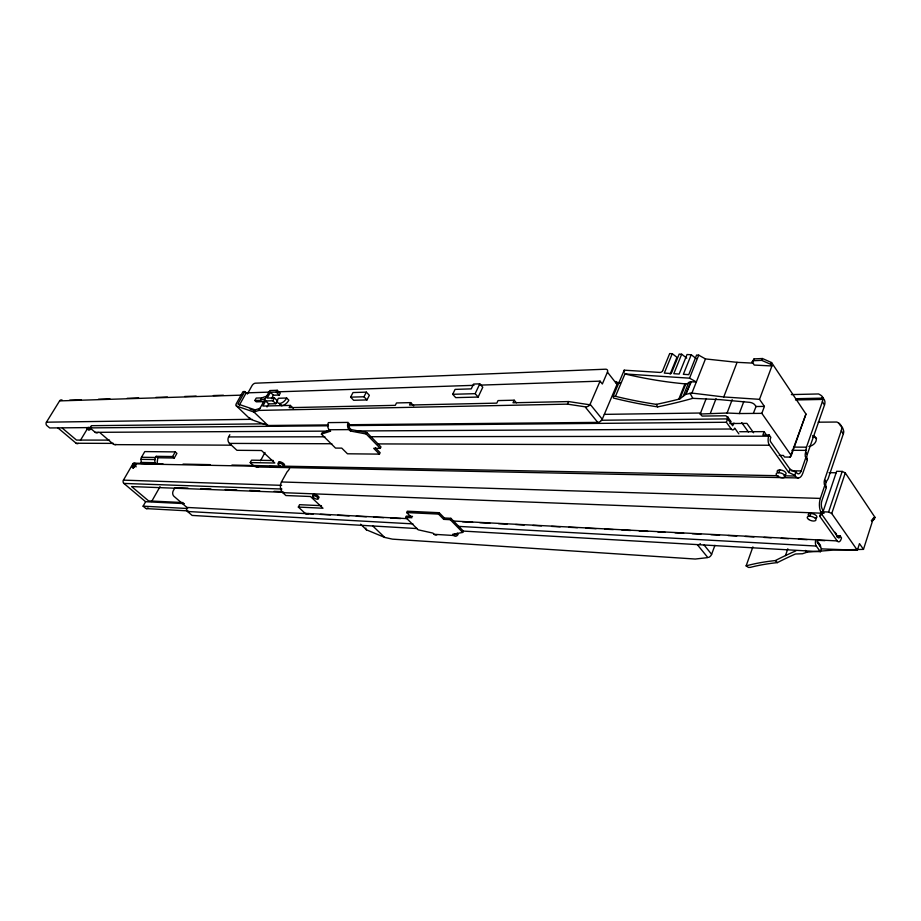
<?xml version="1.0" encoding="UTF-8"?>
<svg xmlns="http://www.w3.org/2000/svg" width="921" height="921" viewBox="0 0 921 921"><rect width="100%" height="100%" fill="white"/><g stroke="black" fill="none" stroke-linecap="round" stroke-linejoin="round"><path stroke-width="1.38" d="M141.189 462.423L140.763 463.447L154.74 463.712L155.004 459.567A3.224 2.602 -88.9 0 1 155.488 457.461L156.144 456.321L172.63 456.54L174.288 458.013L176.913 453.374L175.266 451.9L144.77 451.589L141.5 457.265A3.189 2.59 -88.8 0 0 141.017 459.337L141.189 462.423L155.177 462.687M783.84 475.823L795.341 476.042A10.868 5.342 -89.3 0 0 802.79 473.256L807.372 460.086L805.461 456.712A11.605 8.277 -29.8 0 1 805.679 452.107L806.474 447.169L822.372 401.694A11.34 7.794 -29.9 0 0 822.833 399.415A14.126 4.835 -12.2 0 0 823.121 398.137A11.34 7.794 -29.8 0 0 820.565 395.086L818.619 393.958L791.358 394.591M817.272 541.974L821.44 548.513L820.381 551.714L463.217 531.083M752.894 546.901L746.137 565.874L748.451 567.428L750.304 567.382A235.546 88.773 17.1 0 1 777.359 562.616A274.504 152.023 -5 0 1 794.708 554.327A6.263 3.926 -4 0 1 795.629 553.981L802.49 553.751L807.176 552.151L833.344 550.102L863.472 549.377L873.545 517.775L874.397 519.053L871.669 521.447M874.397 519.053L874.95 517.303L845.282 472.899L842.185 471.402L836.648 471.31L823.017 511.811L824.053 513.285L282.77 492.666A7.679 5.699 -87.8 0 1 281.435 481.971L287.122 471.817A7.978 4.432 -46.5 0 0 289.574 468.547M821.244 548.87L857.359 550.251L859.477 543.62L863.472 549.377M820.841 512.951L838.26 537.634A2.164 1.013 -88.2 0 0 839.676 536.989L840.067 535.815L836.452 535.631M823.017 511.811L828.589 512.018L842.185 471.402M857.359 550.251L831.744 513.538L845.282 472.899M840.067 535.815L841.541 537.922L841.161 539.096A6.044 2.844 -88.2 0 1 837.189 540.915L819.725 516.255L822.039 513.895L823.155 510.579L822.626 509.831A6.62 3.166 -88.7 0 1 821.9 500.633L826.31 487.589L824.456 484.308A11.386 8.301 -28.9 0 1 824.629 479.737L841.276 430.706A11.121 7.829 -29 0 0 838.812 423.176L836.89 422.037L818.216 422.186M819.725 516.255L820.473 514.056M822.039 513.895L821.509 513.147A10.591 5.066 -88.7 0 1 820.358 498.411L824.779 485.367L824.456 484.308M825.987 486.541A11.374 8.301 -28.8 0 1 826.16 481.971L828.106 478.839L843.337 433.86A11.098 7.84 -28.9 0 0 843.751 431.604A13.331 12.192 -67.7 0 0 842.865 428.53A11.11 7.84 -29 0 0 841.598 426.481M809.881 516.197L810.825 513.446M746.137 565.874A239.506 90.281 17.1 0 1 775.321 560.578A278.89 154.429 -5 0 1 785.486 555.57L787.812 548.789M739.69 431.73L764.142 431.638L762.91 434.977L769.162 434.965L770.865 437.394L770.417 438.626A2.314 1.163 -89.8 0 0 770.681 441.85L789.942 469.146L796.527 472.68A6.792 3.339 -89.3 0 0 801.178 470.953L805.771 457.772M807.372 460.086L807.061 459.026A11.593 8.277 -29.7 0 1 807.268 454.433L824.514 404.975A11.317 7.794 -29.8 0 0 822.096 397.446M795.341 476.042L794.788 475.248L795.963 471.886M794.788 475.248L788.756 472.496L789.942 469.146M790.195 457.092L805.967 414.047L771.568 362.552L762.415 358.522L754.092 358.879L752.135 361.988L754.23 365.061L771.925 365.971L759.514 399.334L764.407 406.391L761.84 413.356L791.277 455.55L790.195 457.092L784.508 457.046L783.38 455.435L779.166 455.4M791.277 455.55L805.967 414.047M778.786 472.715L779.776 469.906M788.756 472.496L769.449 445.246A6.47 3.27 -89.8 0 1 768.713 436.197L769.162 434.965M708.606 557.401A3.592 2.107 -49 0 0 711.173 555.225L711.38 554.833A3.534 2.625 -36 0 0 711.622 554.315L714.938 545.313M771.925 365.971L770.877 364.394L771.568 362.552M733.956 423.061L732.679 425.79L727.625 418.905L601.24 420.252M706.2 398.551L700.156 414.024L727.095 413.011L739.275 413.541L743.834 401.452M752.135 361.988L753.401 360.71L761.713 360.364L762.415 358.522M753.401 360.71L754.092 358.879M727.095 413.011L732.183 399.668M738.849 433.849L734.705 428.115A4.812 2.521 89.9 0 1 731.262 429.013L726.358 422.255L727.625 418.905M737.076 362.333L705.463 358.925L691.913 393.083L723.745 396.963L737.076 362.333L753.551 363.162M710.39 413.241L716.043 398.655M615.47 396.329A303.389 181.437 23.4 0 0 656.305 404.354A377.737 291.266 -7.5 0 0 678.8 399.184A6.919 4.398 -6.5 0 0 679.871 398.851L685.742 394.384L690.762 381.812L696.403 381.996L689.541 378.174L624.933 373.961L615.47 396.329L613.213 396.157L613.478 398.056A308.558 184.637 23.4 0 0 657.698 406.875A384.126 296.481 -7.6 0 0 671.041 403.939A384.99 297.287 -7.6 0 0 692.765 398.333L719.923 399.633L749.602 402.339A4.778 2.452 18.6 0 1 754.967 405.021L756.026 406.529L764.407 406.391M685.742 394.384L691.337 381.824M678.8 399.184L684.948 383.85A5.687 2.947 20.3 0 0 688.586 382.733A4.524 2.337 20.1 0 1 690.589 381.824L690.762 381.812M679.871 398.851L685.857 383.884M689.541 378.174L698.728 355.161L705.463 358.925M683.14 396.364L688.586 382.733M696.299 358.626L691.222 354.746L683.359 374.306L688.747 374.651L696.598 355.046L698.728 355.161M686.755 358.096L681.69 354.228L673.792 373.696L679.145 374.041L687.031 354.516L691.222 354.746M670.131 374.11L676.97 357.313L672.249 353.71L669.682 353.572L662.648 370.772M672.249 353.71L664.306 373.097L671.271 373.535L679.18 354.09L681.69 354.228M348.322 424.731L597.741 422.382A3.891 2.533 -38.1 0 0 602.253 419.216L617.024 384.402A3.857 2.464 -37.2 0 0 615.631 381.49M613.213 396.157L624.231 370.173L659.862 372.429A2.303 1.635 -27.3 0 0 662.66 370.772M247.381 394.027L251.963 385.726A3.074 1.577 -45.4 0 1 255.336 383.194L605.581 369.206A3.891 2.452 -37.4 0 1 607.434 372.13L602.334 383.999L600.078 381.144L479.714 385.139M589.544 405.159L589.831 404.791A3.926 2.51 -38.3 0 0 590.119 404.238L600.078 381.144M236.029 404.307A3.108 1.6 -46 0 0 236.501 406.034L253.989 412.067L258.836 410.409L567.474 404.135L568.602 401.568L589.831 404.791M458.244 534.088A4.789 3.154 -86.9 0 1 453.846 535.504L452.648 534.295L462.722 532.43L463.344 531.049L450.876 518.316L444.359 517.982L439.167 512.709L407.324 511.213L406.679 512.571L411.894 517.74L405.677 517.429L406.322 516.082L412.527 516.393M516.416 402.811L514.183 400.198L513.009 402.776L568.602 401.568M406.679 512.571L438.523 514.091L443.715 519.363L450.242 519.697L450.876 518.316M443.715 519.363L444.359 517.982M438.523 514.091L439.167 512.709M478.137 397.055L482.765 387.257L479.795 383.85L473.532 384.069L471.253 388.881L455.066 389.387L452.706 394.292L455.711 397.63L478.137 397.055L475.155 393.67L452.706 394.292M475.155 393.67L479.795 383.85M413.736 405.873L410.72 402.615L409.523 405.033L496.833 403.133L498.019 400.577L514.183 400.198M375.377 447.871L380.131 452.706L379.429 454.122L373.719 448.331L380.281 448.366L380.983 446.95L366.915 432.571L351.189 429.612L349.796 428.207A3.408 2.429 89.4 0 1 349.232 423.43M380.281 448.366L366.19 433.998L366.915 432.571M313.497 495.602L314.119 494.381M350.625 397.147L363.968 396.778L366.339 392.139L369.344 395.293L366.984 399.933L353.641 400.278L350.625 397.147L352.996 392.553L366.339 392.139M366.19 433.998L350.464 431.028L351.189 429.612M407.577 518.661L305.162 513.354L298.346 507.057L299.567 504.685L321.452 505.687M379.429 454.122L347.47 453.788L341.76 448.124L335.532 448.09L321.417 434.136L322.143 432.755L330.04 430.165M282.931 466.832L283.587 465.6M278.867 463.01L279.524 461.778M260.551 460.765L264.995 452.476M293.385 408.406L290.357 405.413L289.148 407.658L395.305 405.344L396.502 402.949L410.72 402.615M258.789 466.544A7.829 5.929 -89.1 0 1 253.459 465.577L250.224 462.584L251.525 460.166L273.376 460.512M290.357 405.413L262.876 406.057L265.651 400.969L268.667 403.905L275.816 403.732L277.382 400.831L274.377 397.872L267.228 398.079L270.383 392.277L276.254 392.081L279.247 395.04L280.214 393.255L277.221 390.285L269.772 390.55L258.836 410.409M267.009 406.955L268.667 403.905M271.488 398.701L273.387 395.224L279.247 395.04M276.254 392.081L277.221 390.285M265.651 400.969L272.8 400.773L274.377 397.872M260.079 408.302L255.175 409.903L253.989 412.067L268.046 425.49L328.256 424.926M261.748 397.895L256.211 398.056L254.875 400.485L260.413 400.336L261.748 397.895L266.733 396.122M250.224 462.584L274.803 463.01L261.495 450.507L236.927 450.3L229.467 443.404A4.64 3.569 89.9 0 1 228.627 436.922L229.836 434.735M269.082 392.127L246.16 392.887L244.779 391.552L237.883 403.985L255.175 409.903M239.276 405.321L246.16 392.887M236.317 403.651L242.994 391.609L244.779 391.552M175.025 487.635L173.275 490.755A4.041 3.212 -86.8 0 0 174.023 496.373L186.905 507.436L313.244 513.999M151.631 501.508L159.874 486.933A2.314 1.865 -87.2 0 0 160.024 486.61M148.005 507.862A2.337 1.888 -85.7 0 1 145.553 508.231L143.1 506.17L145.622 501.715L184.419 503.626M172.63 456.54L175.266 451.9M174.288 458.013L157.802 457.772L157.203 462.48A3.224 2.602 -88.6 0 1 157.065 463.793M145.622 501.715L123.898 483.433A2.372 1.946 -87.2 0 1 123.437 480.14L132.9 463.793A2.349 1.923 -88.4 0 1 135.594 463.205L162.902 463.735M98.248 432.386A3.177 2.659 89 0 1 95.208 432.329L90.039 427.897L91.363 425.686L265.156 423.833M80.438 440.319L88.278 427.298M91.386 427.574L49.699 427.954L46.948 425.652A2.475 2.13 88.2 0 1 46.441 422.186L59.6 400.9A2.464 2.095 86.5 0 1 62.237 400.186M821.613 512.157L823.155 510.579M871.312 520.503L874.95 517.303M260.413 400.336L265.386 398.574M321.417 434.136L330.639 431.132L329.246 429.75A5.089 3.672 89.4 0 1 328.394 422.624L348.219 422.405A5.158 3.672 89.4 0 0 349.071 429.623L350.464 431.028M686.421 394.165L691.982 393.129M277.682 391.839L473.981 385.323M69.708 400.163L81.198 399.795M98.443 399.242L109.933 398.874M127.167 398.321L138.668 397.953M155.902 397.4L167.403 397.032M184.637 396.479L196.138 396.111M213.373 395.558L223.435 395.236M615.654 382.675L619.96 382.537M59.6 400.9L242.085 395.121M617.128 383.228L620.006 383.148M279.593 404.089A6.205 3.293 -45.2 0 0 283.668 405.136A6.205 3.293 -45.2 0 0 288.826 400.151L286.673 398.022L278.349 398.263A6.217 3.293 -45.2 0 0 279.639 403.479L281.78 405.597M264.362 401.614L256.28 401.832L254.875 400.485M795.825 398.701L823.121 398.137M795.502 399.967L822.833 399.415M46.441 422.186L252.066 419.308M604.36 414.369L700.697 413.011M739.275 413.541L761.84 413.356M90.039 427.897L328.475 425.79M348.587 425.606L726.358 422.255M729.823 423.533L746.896 423.395L753.574 432.766M329.246 429.75L349.071 429.623M95.208 432.329L329.764 431.109M355.667 430.97L731.262 429.013M228.627 436.922L324.871 436.796M369.402 436.727L768.713 436.197M109.507 440.111L76.478 440.077L62.317 428.127M229.467 443.404L331.836 443.749M378.013 443.91L769.449 445.246M57.885 427.885L76.144 443.254L113.525 443.392M793.545 447.111L806.474 447.169M114.975 444.636L231.332 445.177M791.922 450.288L806.289 450.381M141.5 457.265L155.488 457.461M141.017 459.337L155.004 459.567M791.127 470.781L801.178 470.953M829.027 472.657L836.222 472.784M141.086 462.872L155.073 463.136M183.026 464.115L210.345 464.645M231.908 465.059L280.767 466.107M283.645 466.164L778.095 475.708M132.9 463.793L255.002 466.199M269.369 466.487L277.981 466.659M256.959 466.982L798.495 477.953M281.435 481.971L820.358 498.411M123.437 480.14L281.619 485.344M123.898 483.433L281.907 489.039M176.452 487.693L187.942 488.118M200.859 488.602L210.897 488.982M225.254 489.512L236.732 489.937M249.649 490.421L259.699 490.801M274.055 491.33L282.666 491.653M283.887 492.332L131.611 486.576L148.592 500.897L183.083 502.567M298.346 507.057L322.972 508.231L310.492 496.511L285.867 495.533L282.77 492.666M836.809 536.851L839.676 536.989M453.546 521.044L837.189 540.915M320.427 514.379L330.466 514.897M337.65 515.276L349.14 515.864M356.312 516.244L366.362 516.762M373.546 517.13L383.597 517.66M390.769 518.028L400.819 518.558M462.549 521.758L472.6 522.276M479.783 522.656L489.834 523.174M498.445 523.623L507.057 524.072M515.668 524.521L524.291 524.97M532.902 525.419L541.513 525.856M551.564 526.386L560.175 526.835M568.798 527.273L577.409 527.721M586.021 528.17L596.071 528.7M604.683 529.138L613.294 529.587M621.917 530.036L630.528 530.484M639.139 530.933L647.751 531.382M657.801 531.901L664.985 532.269M675.035 532.799L683.647 533.247M692.258 533.696L700.869 534.134M710.92 534.664L719.543 535.113M728.154 535.562L736.765 535.999M745.377 536.448L753.988 536.897M764.039 537.415L771.222 537.795M781.273 538.313L788.445 538.693M798.495 539.211L807.118 539.66M817.825 540.282L824.974 540.65M143.1 506.17L187.608 508.519M146.381 508.611L187.988 510.879M186.905 507.436A3.005 2.372 -86 0 0 187.527 511.489L412.896 523.876M458.831 526.398L816.271 546.049L820.381 551.714M417.34 528.585L192.121 515.426L187.527 511.489M405.677 517.429L418.215 529.817L432.951 533.109L434.148 534.307L453.846 535.504M723.745 396.963L759.514 399.334M567.474 404.135L585.077 406.817L597.741 422.382M360.583 524.21L366.512 529.851L384.736 537.438L392.438 539.142L695.251 559.035L707.869 557.596L697.439 544.795A3.569 2.613 -36.3 0 0 700.386 543.701M250.098 409.028L254.15 410.421M236.501 406.034L250.374 419.251L268.046 425.49M761.713 360.364L770.877 364.394M828.589 512.018L831.744 513.538M132.612 465.968L133.533 466.763M99.917 432.663L112.938 443.853A4.191 3.465 89.9 0 0 116.046 444.417M90.281 427.436L91.26 428.277M135.283 466.026L136.204 466.82M156.144 456.321L157.802 457.772M372.821 526.018L384.736 537.438M272.8 400.773L275.816 403.732M270.383 392.277L273.387 395.224M775.321 560.578L777.359 562.616M450.242 519.697L462.722 532.43M805.507 550.436L807.176 552.151M700.156 414.024L702.124 416.073L726.013 415.774L730.318 421.726M363.968 396.778L366.984 399.933M590.119 404.238L602.253 419.216M704.128 545.071L711.622 554.315M607.434 372.13L617.024 384.402M731.124 421.737L728.488 418.088A3.903 2.049 89.7 0 1 727.866 416.695M817.871 541.755L820.081 544.818A3.569 1.704 -88 0 0 820.565 545.267M817.1 541.698L820.703 546.671M741.75 422.681L748.428 432.007M764.142 431.638L765.846 434.056M835.105 532.292L836.579 534.399M753.355 413.345L756.095 406.345M805.461 456.712L807.061 459.026M824.779 485.367L826.31 487.589M805.679 452.107L807.268 454.433M824.629 479.737L826.16 481.971M822.372 401.694L824.514 404.975M841.276 430.706L843.337 433.86M838.812 423.176L840.286 425.456A11.11 7.84 -29 0 1 840.988 425.928M656.305 404.354L657.698 406.875M690.002 393.048L692.765 398.333M624.231 370.173L624.461 372.107M785.486 555.57A279.385 154.67 -5 0 1 795.871 550.873M812.713 437.072A6.931 4.904 -30 0 1 816.547 438.672M812.656 435.645A6.942 4.904 -30 0 1 816.018 441.067A6.942 4.904 -30 0 1 808.88 446.489M308.535 513.515A4.421 3.235 -86.9 0 1 305.162 513.354M808.293 515.334A4.57 2.084 17.8 0 1 813.197 513.883A4.57 2.084 17.8 0 1 816.317 517.913M815.914 518.097A4.57 2.084 17.8 0 1 815.43 518.212M457.38 533.201A3.166 2.084 -86.9 0 1 454.467 534.145M436.991 534.744A4.732 3.154 -86.9 0 1 434.148 534.307M313.543 495.843A3.27 1.197 26.9 0 1 314.245 494.393A3.27 1.197 26.9 0 1 318.206 496.212A3.27 1.197 26.9 0 1 318.321 498.031M816.271 546.049A4.432 2.13 -88 0 1 815.73 540.109M366.512 529.851A2.844 1.738 -46.4 0 1 365.867 528.078M133.234 468.248A2.233 1.105 -48.3 0 1 133.384 467.051M134.155 465.945A2.233 1.105 -48.3 0 1 135.917 464.967M777.278 472.013A4.674 2.233 18.2 0 1 782.551 470.447A4.674 2.233 18.2 0 1 785.118 474.81M278.637 462.791A3.35 1.255 27.7 0 1 281.941 462.469A3.35 1.255 27.7 0 1 284.175 465.519M283.91 465.577A3.35 1.255 27.7 0 1 283.208 465.566M684.948 383.85A300.522 184.764 23.2 0 1 624.933 373.961M589.555 405.171A4.018 3.074 -23.4 0 1 586.101 406.852M286.673 398.022A6.217 3.293 -45.2 0 1 279.639 403.479M250.374 419.251A3.074 1.612 -46 0 1 249.798 417.823M91.536 427.701A2.303 1.059 -48 0 1 89.291 430.038A2.303 1.059 -48 0 1 88.335 428.864M90.569 426.86A2.303 1.059 -48 0 1 88.186 429.244A2.303 1.059 -48 0 1 87.483 427.747M78.285 443.427A2.429 2.061 89.9 0 1 76.144 443.254M808.615 519.444A4.57 2.072 17.8 0 0 815.902 520.169A4.57 2.072 17.8 0 0 810.342 516.232A4.57 2.072 17.8 0 0 808.615 519.444M313.405 497.524A3.27 1.197 26.9 0 0 318.321 498.963A3.27 1.197 26.9 0 0 314.591 495.809A3.27 1.197 26.9 0 0 313.405 497.524M133.787 467.546A2.233 1.105 -48.3 0 0 135.491 464.391A2.233 1.105 -48.3 0 0 132.555 466.072A2.233 1.105 -48.3 0 0 133.787 467.546M777.612 476.249A4.686 2.222 18.2 0 0 785.037 476.859A4.686 2.222 18.2 0 0 779.247 472.738A4.686 2.222 18.2 0 0 777.612 476.249M278.879 465.082A3.35 1.255 27.7 0 0 283.864 466.498A3.35 1.255 27.7 0 0 279.972 463.194A3.35 1.255 27.7 0 0 278.879 465.082"/></g></svg>
